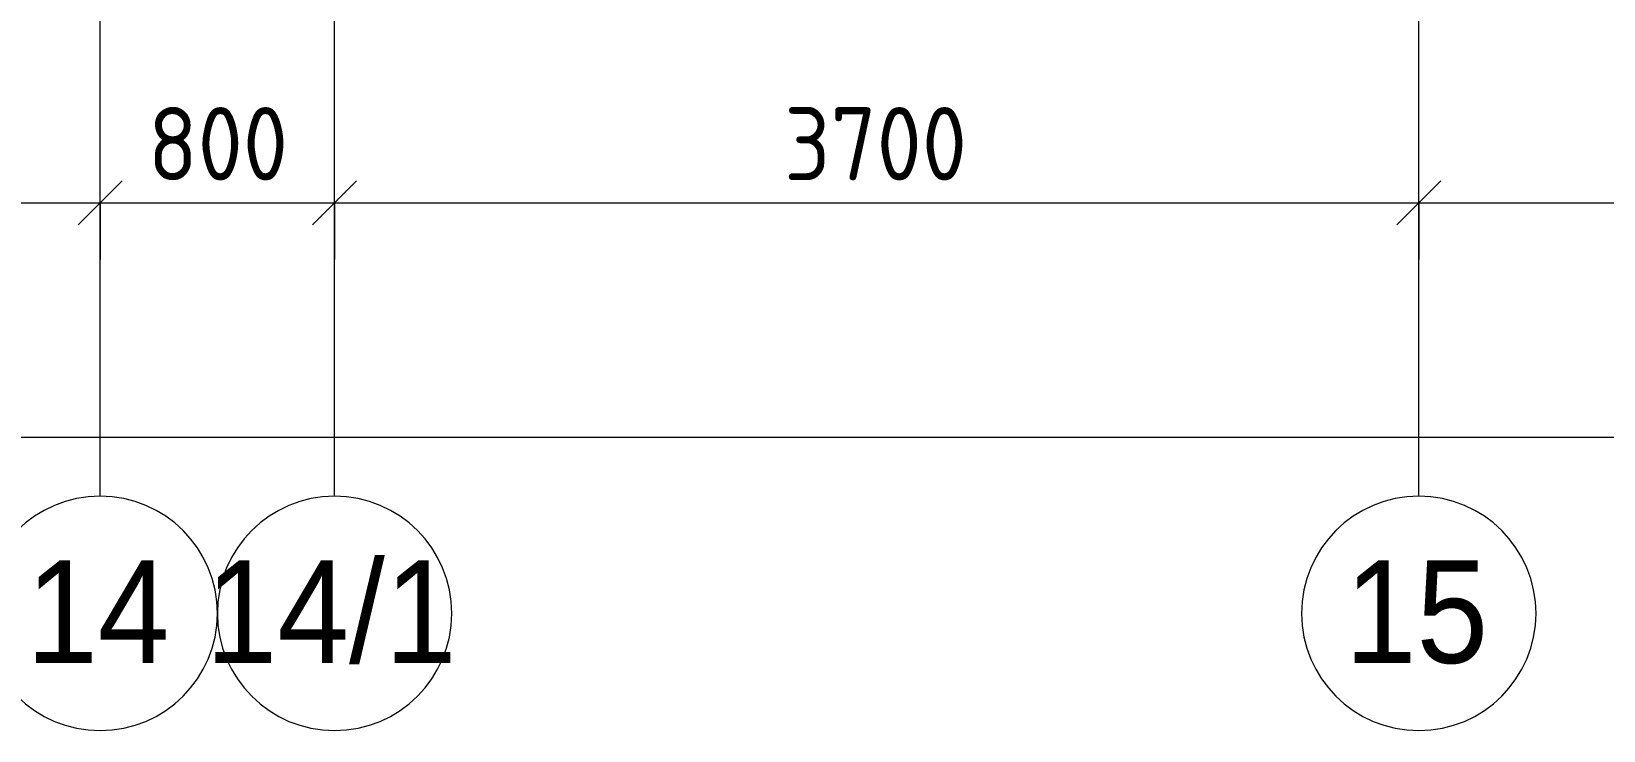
# Model space of a CAD drawing. Header units: millimetres. Extents: x 35157 to 232994, y -8553 to 29000.
# Drawn here: x 47425 to 52790, y -2706 to -320 of the extents above; entities that cross this region are included whole.
import ezdxf

# ---------------------------------------------------------------- set-up
doc = ezdxf.new("R2010")
doc.units = ezdxf.units.MM
for name, color, linetype, lineweight in [('A-ANNO-DIMS', 7, 'Continuous', 9), ('A-ANNO-DIMS-100', 7, 'Continuous', 9), ('Оси', 7, 'Continuous', 9), ('Оси-1', 7, 'Continuous', 20)]:
    doc.layers.add(name, color=color, linetype=linetype, lineweight=lineweight)
doc.styles.add('Arial', font='arial.ttf', dxfattribs={"width": 0.9, "height": 350})
doc.styles.add('ISOCPEUR', font='isocpeur.ttf', dxfattribs={"width": 0.9, "height": 250})
doc.dimstyles.new('ISO-2_5_0_9К_БОЛЬШОЙ', dxfattribs={"dimscale": 304.8, "dimtxt": 248.995294, "dimasz": 0.492126, "dimexe": 0.393701, "dimexo": 0.984252, "dimgap": 0, "dimtad": 1, "dimdec": 0, "dimrnd": 10, "dimzin": 0, "dimdsep": 46, "dimtxsty": 'ISOCPEUR', "dimblk1": 'OBLIQUE', "dimblk2": 'OBLIQUE', "dimsah": 1, "dimcen": 0.09, "dimdle": 0.393701, "dimazin": 0, "dimtfac": 1, "dimtdec": 4, "dimtix": 1, "dimtmove": 0, "dimatfit": 3, "dimfxl": 1, "dimtvp": 1, "dimtolj": 1, "dimtzin": 0, "dimarcsym": 2})
doc.dimstyles.new('ISO-2_5_0_9К_БОЛЬШОЙ_округление', dxfattribs={"dimscale": 304.8, "dimtxt": 248.995294, "dimasz": 0.492126, "dimexe": 0.393701, "dimexo": 0, "dimgap": 0, "dimtad": 1, "dimdec": 0, "dimrnd": 10, "dimzin": 0, "dimdsep": 46, "dimtxsty": 'ISOCPEUR', "dimblk1": 'OBLIQUE', "dimblk2": 'OBLIQUE', "dimsah": 1, "dimcen": 0.09, "dimdle": 0.393701, "dimazin": 0, "dimtfac": 1, "dimtdec": 4, "dimtix": 1, "dimtmove": 0, "dimatfit": 3, "dimfxl": 1, "dimtvp": 1, "dimtolj": 1, "dimtzin": 0, "dimarcsym": 2})

# ---------------------------------------------------------------- blocks, each defined once
blk = doc.blocks.new('Ось сетки - D8-29747960-План отделки стен 2 этажа в осях 12-23')
at = {"layer": 'Оси-1'}
for start, end in [(360, 180), (180, 360)]:
    blk.add_arc((0, 0), 4, start, end, dxfattribs=at)
blk = doc.blocks.new('DIMBLOCK17-План отделки стен 2 этажа в осях 12-23')
at = {"layer": 'A-ANNO-DIMS-100'}
for p, q in [((43160, -1098.6), (43160, -784.6)), ((47660, -1098.6), (47660, -784.6)), ((43160, -904.6), (47660, -904.6)), ((43160, -904.6), (43160, -1098.6)), ((47660, -904.6), (47660, -1098.6))]:
    blk.add_line(p, q, dxfattribs=at)
at = {"layer": 'A-ANNO-DIMS-100', "lineweight": 20}
for p, q in [((43160, -904.6), (43235, -829.6)), ((47660, -904.6), (47735, -829.6)), ((43160, -904.6), (43085, -979.6)), ((47660, -904.6), (47585, -979.6))]:
    blk.add_line(p, q, dxfattribs=at)
at = {"layer": 'A-ANNO-DIMS-100', "color": 0, "insert": (45082, -578), "char_height": 250, "width": 787.208, "attachment_point": 1, "line_spacing_factor": 1.149209, "style": 'ISOCPEUR'}
blk.add_mtext('4500', dxfattribs=at)
blk = doc.blocks.new('_Oblique')
at = {"color": 0, "linetype": 'ByBlock', "lineweight": -2}
blk.add_line((-0.5, -0.5), (0.5, 0.5), dxfattribs=at)
blk = doc.blocks.new('DIMBLOCK18-План отделки стен 2 этажа в осях 12-23')
at = {"layer": 'A-ANNO-DIMS-100'}
for p, q in [((47660, -1098.6), (47660, -784.6)), ((48460, -1098.6), (48460, -784.6)), ((47660, -904.6), (48460, -904.6)), ((47660, -904.6), (47660, -1098.6)), ((48460, -904.6), (48460, -1098.6))]:
    blk.add_line(p, q, dxfattribs=at)
at = {"layer": 'A-ANNO-DIMS-100', "lineweight": 20}
for p, q in [((47660, -904.6), (47735, -829.6)), ((48460, -904.6), (48535, -829.6)), ((47660, -904.6), (47585, -979.6)), ((48460, -904.6), (48385, -979.6))]:
    blk.add_line(p, q, dxfattribs=at)
at = {"layer": 'A-ANNO-DIMS-100', "color": 0, "insert": (47823, -578), "char_height": 250, "width": 568.858, "attachment_point": 1, "line_spacing_factor": 1.149209, "style": 'ISOCPEUR'}
blk.add_mtext('800', dxfattribs=at)
blk = doc.blocks.new('DIMBLOCK19-План отделки стен 2 этажа в осях 12-23')
at = {"layer": 'A-ANNO-DIMS-100'}
for p, q in [((48460, -1098.6), (48460, -784.6)), ((52160, -1098.6), (52160, -784.6)), ((48460, -904.6), (52160, -904.6)), ((48460, -904.6), (48460, -1098.6)), ((52160, -904.6), (52160, -1098.6))]:
    blk.add_line(p, q, dxfattribs=at)
at = {"layer": 'A-ANNO-DIMS-100', "lineweight": 20}
for p, q in [((48460, -904.6), (48535, -829.6)), ((52160, -904.6), (52235, -829.6)), ((48460, -904.6), (48385, -979.6)), ((52160, -904.6), (52085, -979.6))]:
    blk.add_line(p, q, dxfattribs=at)
at = {"layer": 'A-ANNO-DIMS-100', "color": 0, "insert": (49994, -578), "char_height": 250, "width": 758.478, "attachment_point": 1, "line_spacing_factor": 1.149209, "style": 'ISOCPEUR'}
blk.add_mtext('3700', dxfattribs=at)
blk = doc.blocks.new('DIMBLOCK20-План отделки стен 2 этажа в осях 12-23')
at = {"layer": 'A-ANNO-DIMS-100'}
for p, q in [((52160, -1098.6), (52160, -784.6)), ((54460, -1098.6), (54460, -784.6)), ((52160, -904.6), (54460, -904.6)), ((52160, -904.6), (52160, -1098.6)), ((54460, -904.6), (54460, -1098.6))]:
    blk.add_line(p, q, dxfattribs=at)
at = {"layer": 'A-ANNO-DIMS-100', "lineweight": 20}
for p, q in [((52160, -904.6), (52235, -829.6)), ((54460, -904.6), (54535, -829.6)), ((52160, -904.6), (52085, -979.6)), ((54460, -904.6), (54385, -979.6))]:
    blk.add_line(p, q, dxfattribs=at)
at = {"layer": 'A-ANNO-DIMS-100', "color": 0, "insert": (52994, -578), "char_height": 250, "width": 758.478, "attachment_point": 1, "line_spacing_factor": 1.149209, "style": 'ISOCPEUR'}
blk.add_mtext('2300', dxfattribs=at)
blk = doc.blocks.new('DIMBLOCK35-План отделки стен 2 этажа в осях 12-23')
at = {"layer": 'A-ANNO-DIMS-100'}
for p, q in [((38310, -1598.6), (38310, -1824.6)), ((38310, -1704.6), (38310, -1598.6)), ((84560, -1598.6), (84560, -1824.6)), ((84560, -1704.6), (84560, -1598.6)), ((38190, -1704.6), (84680, -1704.6))]:
    blk.add_line(p, q, dxfattribs=at)
at = {"layer": 'A-ANNO-DIMS-100', "lineweight": 20}
for p, q in [((38310, -1704.6), (38385, -1629.6)), ((84560, -1704.6), (84635, -1629.6)), ((38310, -1704.6), (38235, -1779.6)), ((84560, -1704.6), (84485, -1779.6))]:
    blk.add_line(p, q, dxfattribs=at)
at = {"layer": 'A-ANNO-DIMS-100', "color": 0, "insert": (61028, -1378), "char_height": 250, "width": 976.828, "attachment_point": 1, "line_spacing_factor": 1.149209, "style": 'ISOCPEUR'}
blk.add_mtext('46250', dxfattribs=at)

msp = doc.modelspace()

# ---------------------------------------------------------------- linework, layer by layer
at = {"layer": 'Оси'}
for p, q in [((47660, -1906.3), (47660, 593.7)), ((48460, -1906.3), (48460, 593.7)), ((52160, -1906.3), (52160, 593.7))]:
    msp.add_line(p, q, dxfattribs=at)

# ---------------------------------------------------------------- block references
at = {"layer": 'Оси-1', "xscale": 99.99999999999993, "yscale": 99.99999999999993, "zscale": 99.99999999999993}
for p in [(47660, -2306.3), (48460, -2306.3), (52160, -2306.3)]:
    msp.add_blockref('Ось сетки - D8-29747960-План отделки стен 2 этажа в осях 12-23', p, dxfattribs=at)

# ---------------------------------------------------------------- texts
at = {"layer": 'Оси', "char_height": 350, "attachment_point": 1, "style": 'Arial'}
for s, insert, width in [('14', (47407.4, -2125.6), 606.076), ('14/1', (48019.7, -2125.6), 1060.633), ('15', (51907.4, -2125.6), 606.076)]:
    msp.add_mtext(s, dxfattribs=dict(at, insert=insert, width=width))

# ---------------------------------------------------------------- dimensions: what is measured, and where the dimension line sits
at = {"layer": 'A-ANNO-DIMS'}
for base, p1, p2, dimstyle, override, picture, middle in [((47660, -904.6), (43160, -798.6), (47660, -798.6), 'ISO-2_5_0_9К_БОЛЬШОЙ', {"dimpost": '<>', "dimfxl": 4500}, 'DIMBLOCK17-План отделки стен 2 этажа в осях 12-23', (45410, -779.6)), ((48460, -904.6), (47660, -798.6), (48460, -798.6), 'ISO-2_5_0_9К_БОЛЬШОЙ', {"dimpost": '<>', "dimfxl": 800}, 'DIMBLOCK18-План отделки стен 2 этажа в осях 12-23', (48060, -779.6)), ((52160, -904.6), (48460, -798.6), (52160, -798.6), 'ISO-2_5_0_9К_БОЛЬШОЙ', {"dimpost": '<>', "dimfxl": 3700}, 'DIMBLOCK19-План отделки стен 2 этажа в осях 12-23', (50310, -779.6)), ((54460, -904.6), (52160, -798.6), (54460, -798.6), 'ISO-2_5_0_9К_БОЛЬШОЙ', {"dimpost": '<>', "dimfxl": 2300}, 'DIMBLOCK20-План отделки стен 2 этажа в осях 12-23', (53310, -779.6)), ((84560, -1704.6), (38310, -1598.6), (84560, -1598.6), 'ISO-2_5_0_9К_БОЛЬШОЙ_округление', {"dimpost": '<>', "dimfxl": 46250}, 'DIMBLOCK35-План отделки стен 2 этажа в осях 12-23', (61435, -1579.6))]:
    dim = msp.add_linear_dim(base=base, p1=p1, p2=p2, dimstyle=dimstyle, override=override, dxfattribs=at)
    dim.commit()
    dim.dimension.update_dxf_attribs({"geometry": picture, "text_midpoint": middle})

doc.saveas('drawing.dxf')
